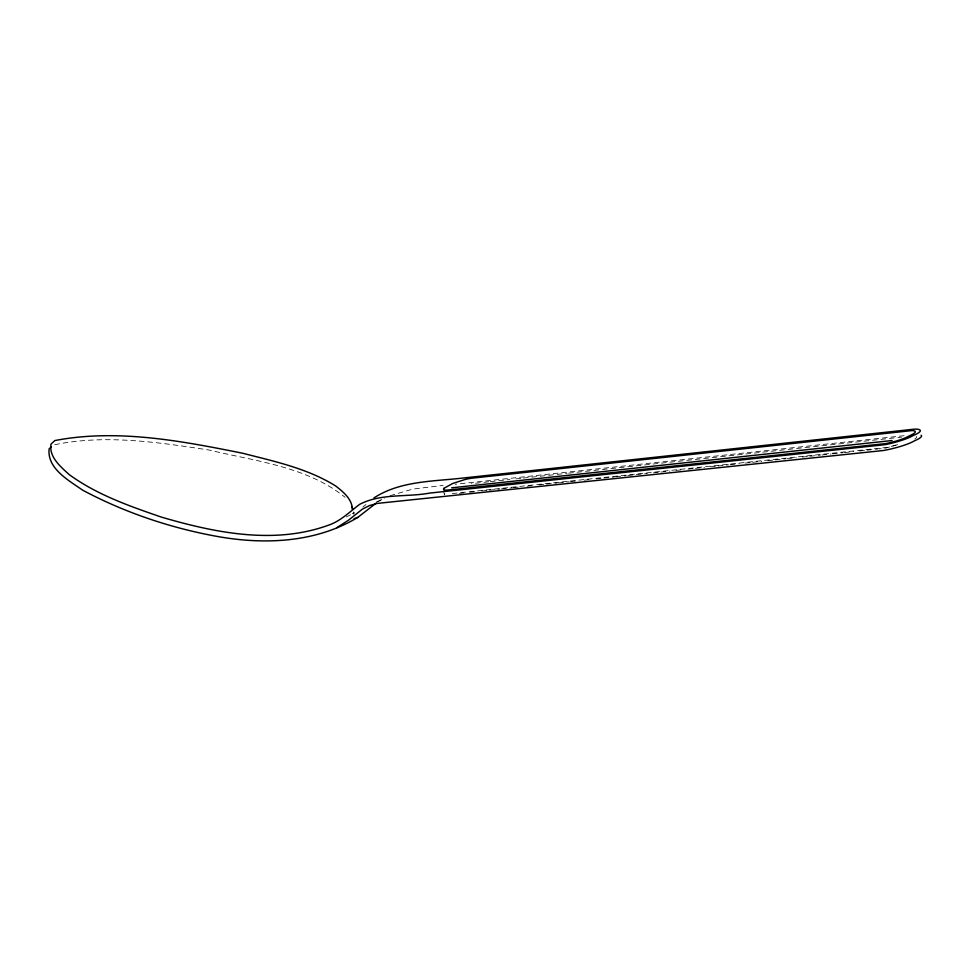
<?xml version="1.0" encoding="UTF-8"?>
<svg xmlns="http://www.w3.org/2000/svg" width="970" height="970" viewBox="0 0 970 970"><rect width="100%" height="100%" fill="white"/><g stroke="black" fill="none" stroke-linecap="round" stroke-linejoin="round"><path stroke-width="0.73" stroke-dasharray="4.85 3.64" d="M444.854 493.766L444.478 494.845L443.532 490.881M362.865 507.055L365.945 504.509M379.246 500.92L381.792 499.623M376.627 502.084L384.338 498.301M346.254 516.901L354.147 513.045M376.166 502.302L381.574 499.647M390.11 495.682L412.82 489.074L443.217 485.412M352.183 513.518L354.365 512.778M54.756 444.709C105.621 434.196 158.716 442.344 209.484 450.104C255.522 461.259 307.126 466.558 345.102 497.331M904.101 435.688L455.172 484.272M488.771 481.799L473.712 483.436A11.591 1.976 -13.4 0 0 471.311 483.751M490.286 481.641L509.868 479.519M515.894 478.865L521.921 478.222M523.424 478.052L567.111 473.324M568.626 473.166L901.554 437.143M452.262 493.572L887.95 447.291L898.499 444.381L885.149 448.286L879.135 448.928M459.246 493.415L463.757 492.942M469.783 492.299L475.797 491.669M481.823 491.026L487.837 490.383M489.353 490.226L499.877 489.11M501.381 488.953L511.917 487.837M513.421 487.68L520.951 486.879M526.977 486.237L532.991 485.606M539.005 484.964L545.031 484.333M546.534 484.163L557.071 483.048M558.574 482.89L569.111 481.775M570.615 481.617L578.144 480.817M584.158 480.186L590.184 479.544M596.198 478.901L602.224 478.271M603.728 478.113L614.252 476.997M615.768 476.828L626.293 475.712M627.808 475.555L647.366 473.481M653.392 472.851L659.406 472.208M660.909 472.05L669.943 471.093M675.957 470.45L681.983 469.82M687.997 469.177L694.023 468.546M695.526 468.377L704.559 467.419M710.573 466.788L716.6 466.146M718.103 465.988L728.64 464.872M730.143 464.715L739.164 463.757M745.19 463.114L751.204 462.484M752.72 462.326L761.741 461.368M767.767 460.726L773.781 460.083M775.285 459.925L785.821 458.81M787.325 458.652L796.358 457.695M802.372 457.064L808.398 456.421M809.901 456.264L820.438 455.148M821.942 454.991L830.975 454.033M832.478 453.875L843.015 452.747M844.518 452.59L853.552 451.632M859.565 451.001L865.592 450.359M867.095 450.201L877.62 449.086M353.638 511.93L353.917 514.439M916.226 436.488A21.57 3.674 -13.4 0 1 914.819 438.998"/><path stroke-width="1.45" d="M51.264 446.964L49.155 448.795C46.827 468.619 68.906 480.453 82.668 490.177C123.857 512.111 168.574 527.328 214.406 535.925C262.567 544.995 314.777 543.285 357.76 517.422L375.996 503.26M374.008 497.889C399.337 481.387 430.862 481.484 459.865 478.38L914.904 429.092A26.675 4.535 -13.4 0 1 913.012 435.615A26.675 4.535 -13.4 0 1 885.028 444.672L429.807 493.075C406.575 497.38 381.04 493.16 359.603 504.376C349.467 511.978 340.264 521.436 327.896 525.388C273.879 544.861 214.637 532.7 161.299 517.071C129.301 506.049 96.624 494.664 69.076 474.488C60.613 466.679 48.779 456.991 51.01 444.078L54.902 440.55C117.127 428.594 181.693 440.95 243.009 453.317C274.765 461.49 307.793 468.486 335.923 486.14C343.21 491.948 352.268 499.174 352.34 509.371M336.857 527.644L348.751 520.017L362.331 509.177L369.412 505.612L377.051 503.43L883.294 450.529A26.675 4.535 -13.4 0 0 914.273 440.901A26.675 4.535 -13.4 0 0 921.112 435.239M354.014 518.683L357.76 517.422M892.085 440.525L451.668 487.813M351.795 506.595L352.934 509.311M443.605 488.48L443.69 489.911A11.604 1.976 -13.4 0 0 448.188 489.995L885.852 443.569A21.558 3.674 -13.4 0 0 905.834 437.603L912.443 434.366A21.57 3.674 -13.4 0 0 912.346 430.547L472.463 478.137A11.604 1.976 -13.4 0 0 465.018 479.495L452.687 483.496L443.605 488.48"/></g></svg>
